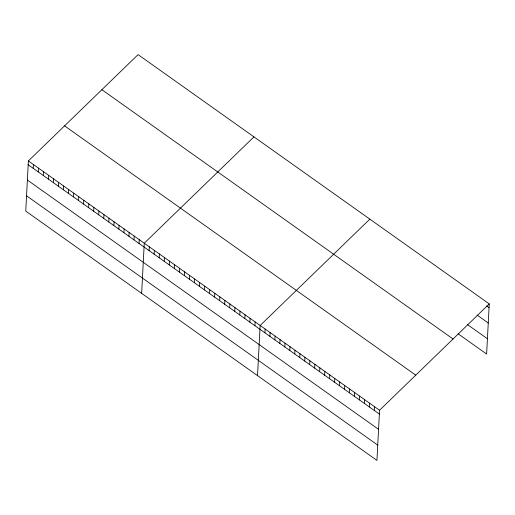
<?xml version="1.0" encoding="UTF-8"?>
<svg xmlns="http://www.w3.org/2000/svg" width="515" height="515" viewBox="0 0 515 515"><rect width="100%" height="100%" fill="white"/><g stroke="black" fill="none" stroke-linecap="round" stroke-linejoin="round"><path stroke-width="0.77" d="M28.377 160.957L25.75 211.099L376.929 460.391L379.555 410.249L489.25 303.901L138.072 54.609L28.377 160.957L379.555 410.249M33.218 168.341L33.417 164.53M38.258 171.913L38.458 168.109M43.292 175.493L43.492 171.688M48.333 179.066L48.532 175.261M53.373 182.645L53.573 178.84M58.407 186.224L58.607 182.413M63.448 189.797L63.648 185.992M68.489 193.376L68.688 189.572M73.529 196.955L73.729 193.144M78.563 200.528L78.763 196.724M83.604 204.107L83.803 200.303M88.644 207.68L88.844 203.876M93.679 211.259L93.878 207.455M98.719 214.839L98.919 211.028M103.76 218.411L103.959 214.607M108.794 221.991L108.993 218.186M113.834 225.564L114.034 221.759M118.875 229.143L119.074 225.338M123.915 232.722L124.115 228.911M128.95 236.295L129.149 232.49M133.99 239.874L134.19 236.07M139.031 243.453L139.23 239.642M141.638 293.37L144.264 243.222L253.959 136.874M149.105 250.605L149.305 246.801M154.146 254.178L154.346 250.374M159.18 257.757L159.38 253.953M164.221 261.337L164.42 257.526M169.261 264.91L169.461 261.105M174.302 268.489L174.495 264.684M179.336 272.068L179.535 268.257M184.376 275.641L184.576 271.836M189.417 279.22L189.617 275.416M194.451 282.793L194.651 278.988M199.492 286.372L199.691 282.568M204.532 289.951L204.732 286.14M209.566 293.524L209.766 289.72M214.607 297.103L214.807 293.299M219.648 300.683L219.847 296.872M224.682 304.256L224.881 300.451M229.722 307.835L229.922 304.03M234.763 311.408L234.962 307.603M239.803 314.987L240.003 311.182M244.837 318.566L245.037 314.755M249.878 322.139L250.078 318.334M254.919 325.718L255.118 321.914M257.526 375.635L260.152 325.486L369.847 219.139M264.929 332.825L265.128 329.021M269.905 336.359L270.105 332.548M274.881 339.887L275.081 336.083M279.857 343.421L280.057 339.617M284.827 346.956L285.027 343.144M289.803 350.483L290.003 346.679M294.78 354.017L294.979 350.206M299.756 357.545L299.955 353.741M304.732 361.079L304.932 357.275M309.708 364.614L309.908 360.803M314.678 368.141L314.877 364.337M319.654 371.676L319.854 367.865M324.63 375.203L324.83 371.399M329.606 378.737L329.806 374.933M334.583 382.272L334.782 378.461M339.552 385.799L339.752 381.995M344.529 389.334L344.728 385.529M349.505 392.861L349.704 389.057M354.481 396.396L354.681 392.591M359.457 399.93L359.657 396.119M364.433 403.457L364.626 399.653M369.403 406.992L369.603 403.187M374.379 410.519L374.579 406.715M489.25 303.901L486.624 354.043L458.015 333.739M486.566 305.942L489.05 307.706M477.057 315.051L488.252 322.995M467.523 324.624L487.422 338.754M101.873 89.7L453.052 338.992M64.575 125.86L415.753 375.152M28.177 164.761L379.355 414.054M27.379 180.05L378.551 429.343M26.548 195.809L377.727 445.102"/></g></svg>
